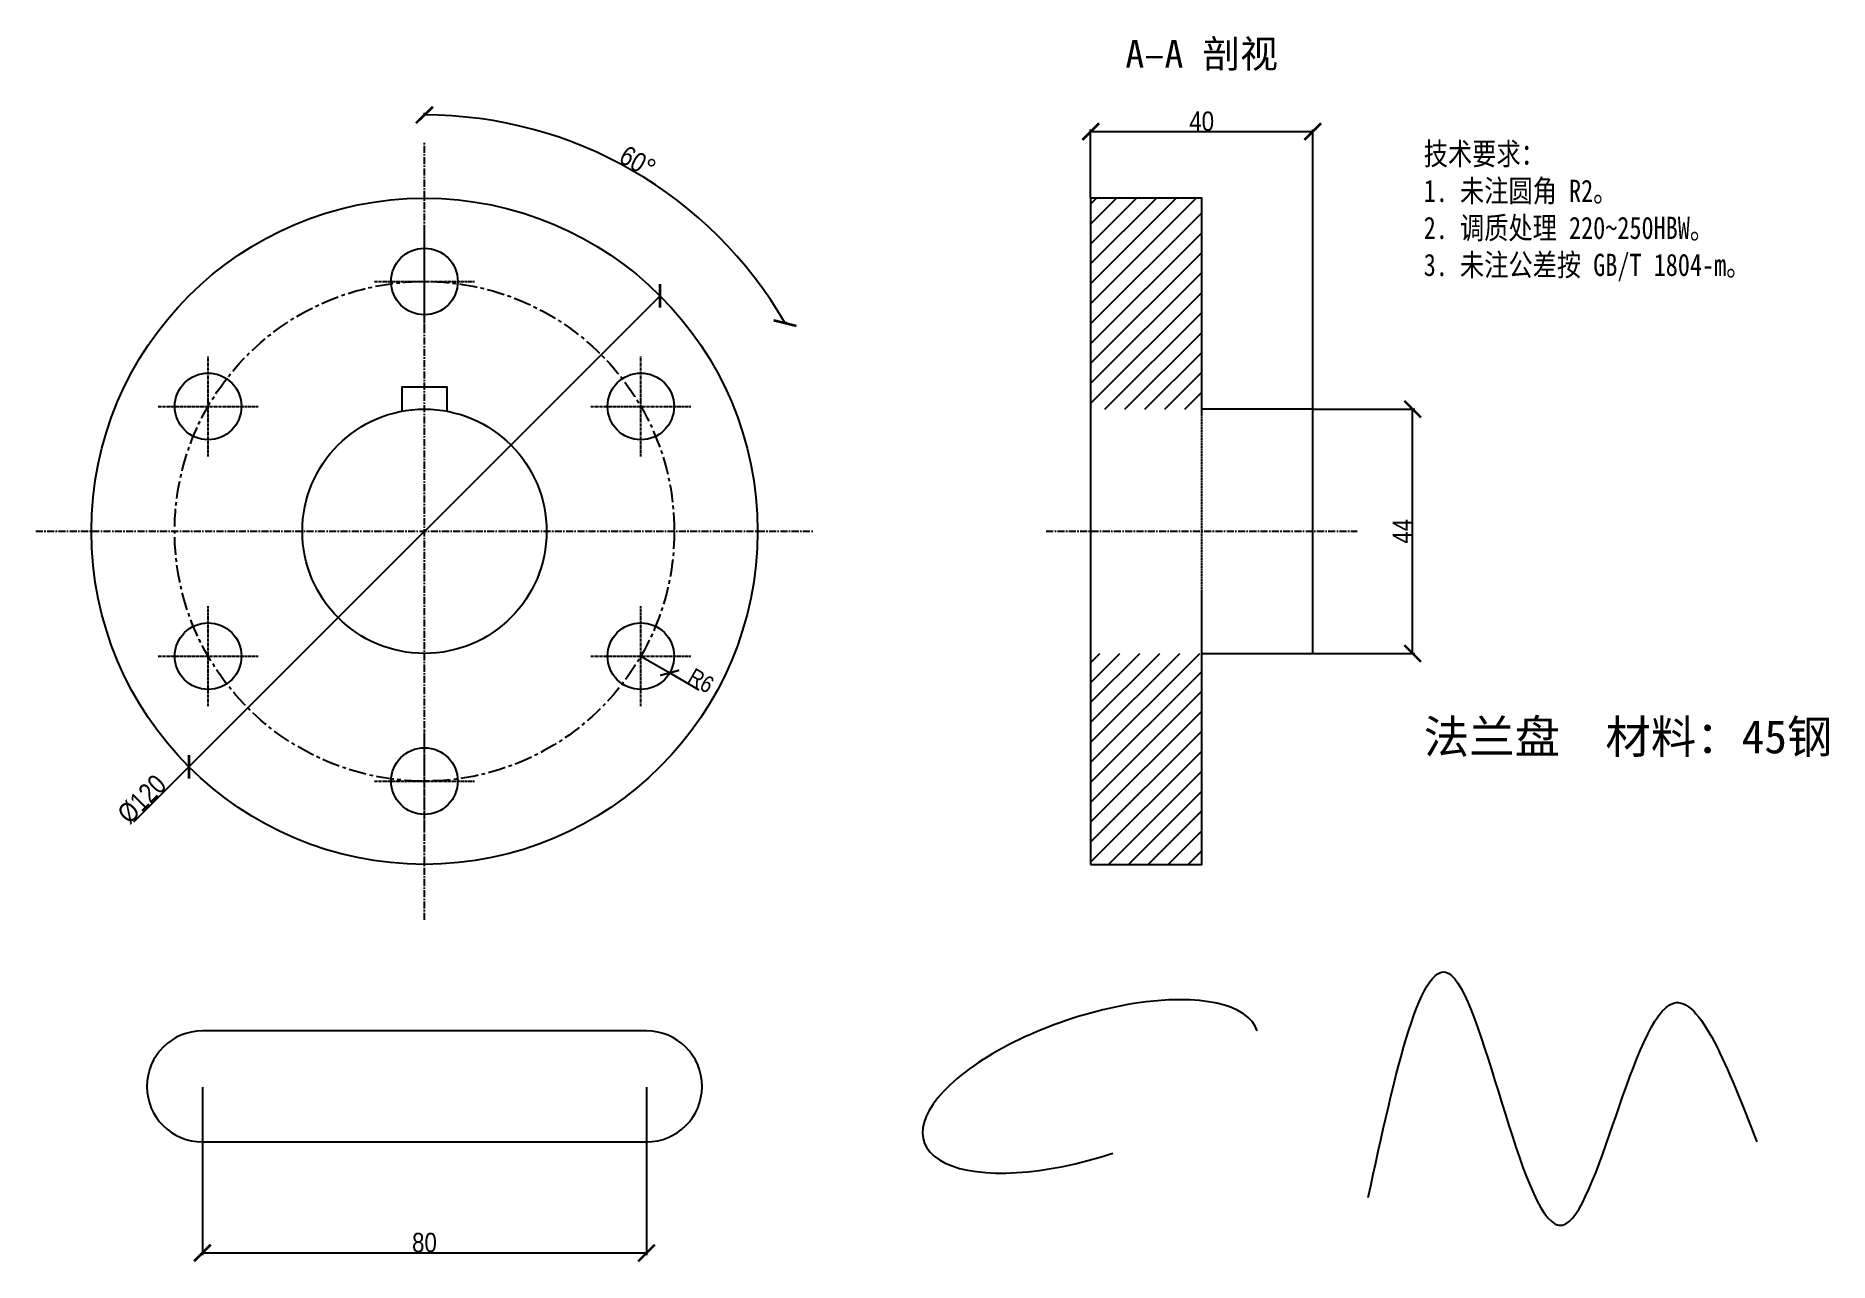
# Model space of a CAD drawing. Header units: millimetres. Extents: x -70 to 253, y -132 to 89.
import ezdxf
from ezdxf.enums import TextEntityAlignment as Align

# ---------------------------------------------------------------- set-up
doc = ezdxf.new("R2010")
doc.units = ezdxf.units.MM
doc.linetypes.add('CENTER', pattern=[5.08, 3.175, -0.635, 0.635, -0.635])
doc.linetypes.add('DASHED', pattern=[1.524, 1.27, -0.254])
for name, color, linetype in [('中心线', 1, 'CENTER'), ('剖面线', 8, 'Continuous'), ('尺寸', 3, 'Continuous'), ('文字', 2, 'Continuous'), ('虚线', 6, 'DASHED'), ('轮廓线', 7, 'Continuous')]:
    doc.layers.add(name, color=color, linetype=linetype)
doc.styles.add('OpenSansCondensed-Light', font='OpenSansCondensed-Light.ttf')
doc.styles.add('中文', font='simsun.ttc', dxfattribs={"width": 0.8})
doc.dimstyles.new('EZDXF', dxfattribs={"dimtxt": 0.25, "dimasz": 0.175, "dimexe": 0.375, "dimexo": 0.125, "dimgap": 0.1, "dimtad": 1, "dimlfac": 100, "dimzin": 12, "dimdsep": 46, "dimtxsty": 'OpenSansCondensed-Light', "dimblk": 'ARCHTICK', "dimcen": 2.5, "dimazin": 3, "dimtfac": 0.5, "dimtmove": 2, "dimatfit": 3})

# ---------------------------------------------------------------- blocks, each defined once
blk = doc.blocks.new('_ARCHTICK')
at = {"color": 0, "linetype": 'ByBlock', "const_width": 0.15}
blk.add_lwpolyline([(-0.5, -0.5), (0.5, 0.5)], dxfattribs=at)
blk = doc.blocks.new('*D')
for p, q in [((0, 75.12), (0, 75.38)), ((120, 60.12), (120, 72.38)), ((120, 72), (160, 72)), ((160, 22.12), (160, 72.38)), ((-42.43, -42.43), (42.43, 42.43)), ((65.06, 37.56), (65.28, 37.69)), ((160.12, 22), (178.38, 22)), ((178, -22), (178, 22)), ((38.97, -22.5), (44.17, -25.5)), ((160.12, -22), (178.38, -22)), ((44.17, -25.5), (49.45, -28.55)), ((-42.43, -42.43), (-52.4, -52.4)), ((-40, -100.12), (-40, -130.38)), ((40, -100.12), (40, -130.38)), ((-40, -130), (40, -130))]:
    blk.add_line(p, q)
at = {"layer": 'Defpoints'}
for p in [(0, 75), (120, 72), (37.5, 64.95), (120, 60), (64.95, 37.5), (160, 22), (160, 22), (0, 0), (0, 0), (38.97, -22.5), (160, -22), (178, -22), (44.17, -25.5), (-42.43, -42.43), (-40, -100), (40, -100), (-40, -130)]:
    blk.add_point(p, dxfattribs=at)
at = {"layer": '尺寸'}
blk.add_arc((0, 0), 75, 30, 90, dxfattribs=at)
for p, xscale, yscale, rotation in [((0, 75), 3, 3, 178.8540844097384), ((120, 72), 3, 3, 180), ((42.43, 42.43), 3, 3, 45), ((64.95, 37.5), 3, 3, 301.1459155902617), ((178, 22), 3, 3, 90), ((178, -22), 3, 3, 270), ((44.17, -25.5), 2.5, 2.5, 150), ((-42.43, -42.43), 3, 3, 45), ((-40, -130), 3, 3, 180)]:
    blk.add_blockref('_ARCHTICK', p, dxfattribs=dict(at, xscale=xscale, yscale=yscale, rotation=rotation))
at = {"layer": '尺寸', "xscale": 3, "yscale": 3}
for p in [(160, 72), (40, -130)]:
    blk.add_blockref('_ARCHTICK', p, dxfattribs=at)
at = {"layer": '尺寸', "char_height": 3.5, "attachment_point": 5, "style": 'OpenSansCondensed-Light'}
for s, insert in [('40', (140, 73.85)), ('80', (0, -128.15))]:
    blk.add_mtext(s, dxfattribs=dict(at, insert=insert))
at = {"layer": '尺寸', "attachment_point": 5, "style": 'OpenSansCondensed-Light'}
for s, insert, char_height, rotation in [('60°', (38.42, 66.55), 3.5, 330), ('44', (176.15, 0), 3.5, 90), ('R6', (49.82, -26.91), 3, 330), ('%%c120', (-50.88, -48.26), 3.5, 45)]:
    blk.add_mtext(s, dxfattribs=dict(at, insert=insert, char_height=char_height, rotation=rotation))

msp = doc.modelspace()

# ---------------------------------------------------------------- hatches: boundary and pattern name
at = {"layer": '剖面线'}
h = msp.add_hatch(dxfattribs=at)
h.set_pattern_fill('ANSI31', scale=0.8)
h.paths.add_polyline_path([(120, 22), (140, 22), (140, 60), (120, 60)])
h = msp.add_hatch(dxfattribs=at)
h.set_pattern_fill('ANSI31', scale=0.8)
h.paths.add_polyline_path([(120, -60), (140, -60), (140, -22), (120, -22)])

# ---------------------------------------------------------------- linework, layer by layer
at = {"layer": '中心线', "ltscale": 0.4}
for p, q in [((0, -70), (0, 70)), ((-70, 0), (70, 0)), ((112, 0), (168, 0))]:
    msp.add_line(p, q, dxfattribs=at)
at = {"layer": '中心线', "ltscale": 0.15}
for p, q in [((0, 36), (0, 54)), ((-9, 45), (9, 45)), ((-38.971, 13.5), (-38.971, 31.5)), ((38.971, 13.5), (38.971, 31.5)), ((-47.971, 22.5), (-29.971, 22.5)), ((29.971, 22.5), (47.971, 22.5)), ((-38.971, -31.5), (-38.971, -13.5)), ((38.971, -31.5), (38.971, -13.5)), ((-47.971, -22.5), (-29.971, -22.5)), ((29.971, -22.5), (47.971, -22.5)), ((0, -54), (0, -36)), ((-9, -45), (9, -45))]:
    msp.add_line(p, q, dxfattribs=at)
at = {"layer": '中心线'}
msp.add_circle((0, 0), 45, dxfattribs=at)
at = {"layer": '虚线', "ltscale": 0.3}
msp.add_line((140, -22), (140, 22), dxfattribs=at)
at = {"layer": '轮廓线'}
msp.add_lwpolyline([(120, -60), (140, -60), (140, -22), (160, -22), (160, 22), (140, 22), (140, 60), (120, 60)], close=True, dxfattribs=at)
msp.add_lwpolyline([(-4, 21.6), (-4, 26), (4, 26), (4, 21.6)], dxfattribs=at)
msp.add_lwpolyline([(-40, -110), (40, -110, 1), (40, -90), (-40, -90, 1)], format="xyb", close=True, dxfattribs=at)
for centre, radius in [((0, 0), 60), ((0, 45), 6), ((-38.971, 22.5), 6), ((38.971, 22.5), 6), ((0, 0), 22), ((-38.971, -22.5), 6), ((38.971, -22.5), 6), ((0, -45), 6)]:
    msp.add_circle(centre, radius, dxfattribs=at)
msp.add_ellipse((120, -100), major_axis=(30, 10), ratio=0.4, start_param=0, end_param=4.712389, dxfattribs=at)
msp.add_spline([(170, -120), (185, -80), (205, -125), (225, -85), (240, -110)], degree=3, dxfattribs=at)

# ---------------------------------------------------------------- texts
at = {"layer": '文字', "style": '中文'}
msp.add_text('A–A 剖视', height=5, dxfattribs=at).set_placement((140, 82), align=Align.BOTTOM_CENTER)
msp.add_text('法兰盘  材料：45钢', height=6, dxfattribs=at).set_placement((180, -40))
at = {"layer": '文字', "insert": (180, 70), "char_height": 4, "width": 90, "attachment_point": 1, "style": '中文'}
msp.add_mtext('技术要求：\\P1. 未注圆角 R2。\\P2. 调质处理 220~250HBW。\\P3. 未注公差按 GB/T 1804-m。', dxfattribs=at)

# ---------------------------------------------------------------- dimensions: what is measured, and where the dimension line sits
at = {"layer": '尺寸'}
dim = msp.add_diameter_dim_2p(p1=(42.426, 42.426), p2=(-42.426, -42.426), dimstyle='EZDXF', override={"dimtxt": 3.5, "dimasz": 3, "dimlfac": 1, "dimpost": '<>'}, dxfattribs=at)
dim.commit()
dim.dimension.update_dxf_attribs({"geometry": '*D', "text_midpoint": (-50.876, -48.26)})
dim = msp.add_radius_dim(center=(38.971, -22.5), mpoint=(44.167, -25.5), dimstyle='EZDXF', override={"dimtxt": 3, "dimasz": 2.5, "dimlfac": 1, "dimpost": '<>'}, dxfattribs=at)
dim.commit()
dim.dimension.update_dxf_attribs({"geometry": '*D', "text_midpoint": (49.817, -26.914)})
for base, p1, p2, middle in [((120, 72), (120, 60), (160, 22), (140, 73.85)), ((-40, -130), (-40, -100), (40, -100), (0, -128.15))]:
    dim = msp.add_linear_dim(base=base, p1=p1, p2=p2, dimstyle='EZDXF', override={"dimtxt": 3.5, "dimasz": 3, "dimlfac": 1, "dimpost": '<>'}, dxfattribs=at)
    dim.commit()
    dim.dimension.update_dxf_attribs({"geometry": '*D', "text_midpoint": middle})
dim = msp.add_linear_dim(base=(178, -22), p1=(160, -22), p2=(160, 22), angle=90, dimstyle='EZDXF', override={"dimtxt": 3.5, "dimasz": 3, "dimlfac": 1, "dimpost": '<>'}, dxfattribs=at)
dim.commit()
dim.dimension.update_dxf_attribs({"geometry": '*D', "text_midpoint": (176.15, 0)})
dim = msp.add_angular_dim_3p(base=(37.5, 64.952), center=(0, 0), p1=(64.952, 37.5), p2=(0, 75), dimstyle='EZDXF', override={"dimtxt": 3.5, "dimasz": 3, "dimlfac": 1, "dimpost": '<>'}, dxfattribs=at)
dim.commit()
dim.dimension.update_dxf_attribs({"geometry": '*D', "text_midpoint": (38.425, 66.554)})

doc.saveas('drawing.dxf')
